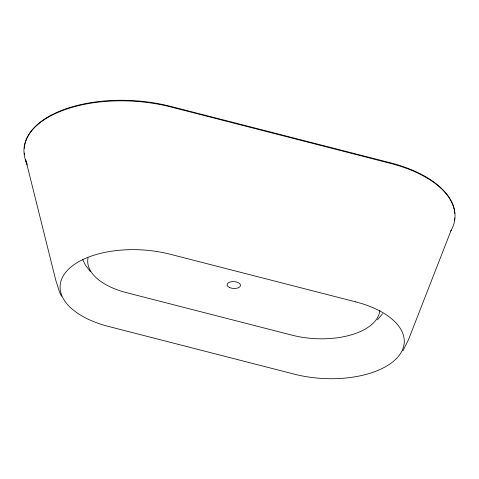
<?xml version="1.0" encoding="UTF-8"?>
<svg xmlns="http://www.w3.org/2000/svg" width="479" height="479" viewBox="0 0 479 479"><rect width="100%" height="100%" fill="white"/><g stroke="black" fill="none" stroke-linecap="round" stroke-linejoin="round"><path stroke-width="0.72" d="M451.158 230.237L408.353 340L402.899 350.82M382.571 313.769L377.386 319.858M90.501 271.749L85.46 265.204L82.466 259.175M61.498 296.262L59.6 292.214L55.815 280.383L25.722 159.729M25.86 161.064L27.171 164.992M26.968 163.704A105.853 54.043 3.2 0 1 61.09 111.098A105.853 54.043 3.2 0 1 170.716 106.937L390.349 163.339A105.853 54.043 3.2 0 1 450.691 231.07M24.591 154.4A105.59 53.905 3.2 0 1 24.411 153.07M24.297 148.436A105.59 53.905 3.2 0 1 170.65 106.38L390.289 162.776A105.59 53.905 3.2 0 1 454.775 213.508M454.667 218.137A105.59 53.905 3.2 0 1 454.379 220.106M379.853 310.368A63.426 32.38 3.2 0 1 291.974 335.156L126.474 292.657A63.426 32.38 3.2 0 1 88.046 257.828M355.759 301.89L170.147 254.229A79.382 40.529 3.2 0 0 66.306 271.587A79.382 40.529 3.2 0 0 108.607 326.474L294.22 374.135A79.382 40.529 3.2 0 0 398.061 356.777A79.382 40.529 3.2 0 0 355.759 301.89M229.357 287.43A6.718 3.431 3.2 0 0 240.386 286.005A6.718 3.431 3.2 0 0 231.692 281.694A6.718 3.431 3.2 0 0 229.357 287.43"/></g></svg>
